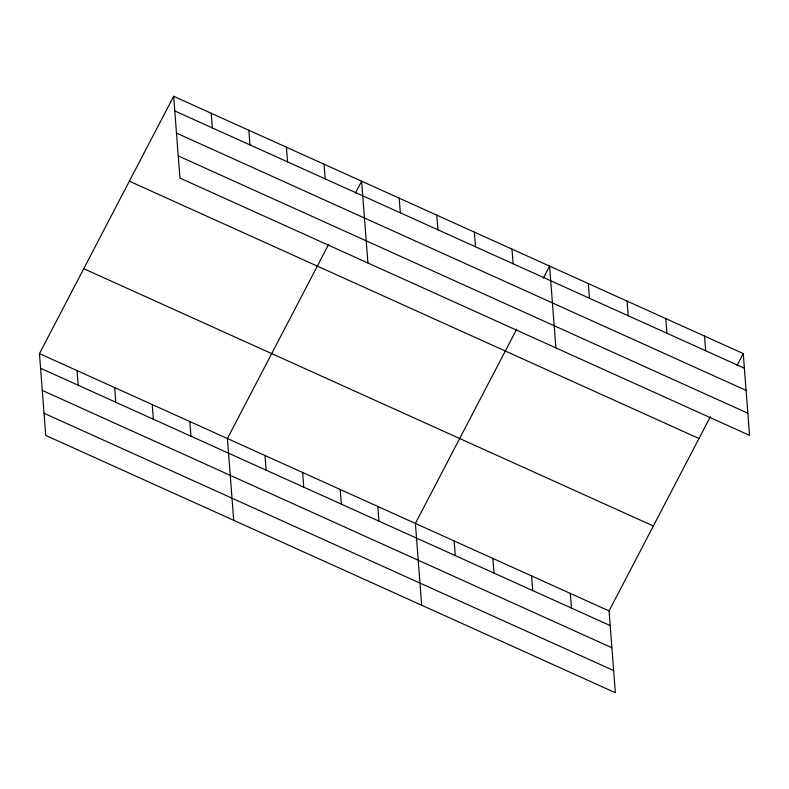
<?xml version="1.0" encoding="UTF-8"?>
<svg xmlns="http://www.w3.org/2000/svg" width="789" height="789" viewBox="0 0 789 789"><rect width="100%" height="100%" fill="white"/><g stroke="black" fill="none" stroke-linecap="round" stroke-linejoin="round"><path stroke-width="1.18" d="M710.327 416.73L609.059 610.923L615.351 692.722L45.742 435.42L39.45 353.62L173.649 96.278L743.258 353.58L749.55 435.38L179.941 178.077L173.649 96.278M328.688 244.334L227.419 438.526L233.712 520.326M355.375 193.167L361.618 181.194L367.911 262.984M516.657 329.25L415.389 523.442L421.681 605.232M543.345 278.073L549.588 266.1L555.88 347.9M737.015 365.563L743.258 353.58M174.773 110.933L744.382 368.236M176.48 133.094L746.088 390.397M178.235 155.916L747.844 413.219M129.366 181.204L698.975 438.506M83.733 268.694L653.341 525.997M39.45 353.62L609.059 610.923M40.574 368.276L610.183 625.578M42.281 390.427L611.889 647.73M44.036 413.258L613.645 670.561M704.528 336.084L705.652 350.74M665.788 318.588L666.912 333.244M627.058 301.092L628.182 315.748M588.328 283.596L589.452 298.252M570.319 593.427L571.453 608.082M511.992 249.117L513.126 263.773M531.589 575.931L532.713 590.576M474.406 232.134L475.53 246.789M492.859 558.434L493.983 573.08M436.81 215.16L437.934 229.806M454.129 540.938L455.253 555.584M399.214 198.177L400.339 212.823M377.793 506.459L378.927 521.105M324.023 164.211L325.157 178.866M340.207 489.476L341.331 504.132M286.427 147.227L287.561 161.883M302.611 472.493L303.735 487.148M248.841 130.244L249.965 144.9M265.015 455.509L266.14 470.165M211.245 113.261L212.369 127.917M189.824 421.543L190.958 436.199M152.228 404.57L153.362 419.215M114.642 387.586L115.766 402.232M77.046 370.603L78.17 385.249"/></g></svg>
